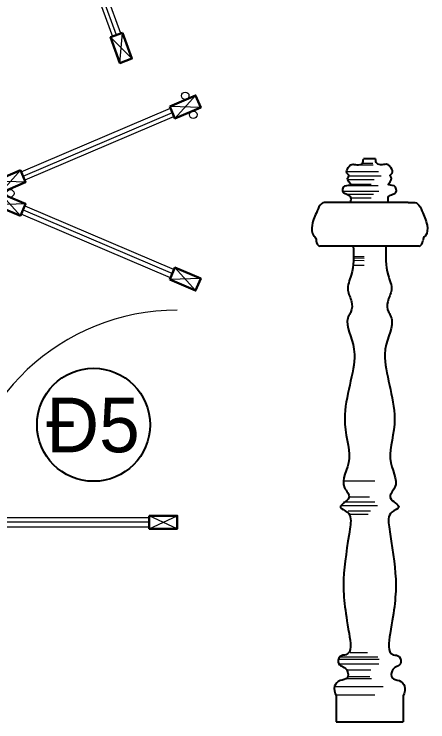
# Model space of a CAD drawing. Header units: millimetres. Extents: x -37049 to 129367, y 25385 to 90033.
# Drawn here: x 46464 to 47977, y 49720 to 52310 of the extents above; entities that cross this region are included whole.
import ezdxf
from ezdxf.enums import TextEntityAlignment as Align

# ---------------------------------------------------------------- set-up
doc = ezdxf.new("R2010")
doc.units = ezdxf.units.MM
doc.header["$MEASUREMENT"] = 0
doc.layers.add('NCHU', color=70, linetype='Continuous')
for name, color, linetype, lineweight in [('NCUA', 4, 'Continuous', 20), ('NCUAMANH', 32, 'Continuous', 9), ('NMANH2', 35, 'Continuous', 9), ('NTHAY2', 51, 'Continuous', 25)]:
    doc.layers.add(name, color=color, linetype=linetype, lineweight=lineweight)
doc.styles.add('FRANKO', font='vfranko.ttf', dxfattribs={"height": 500})

# ---------------------------------------------------------------- blocks, each defined once
blk = doc.blocks.new('A$C6F126C19')
at = {"layer": 'NMANH2'}
for p, q in [((172, 2038.5), (224.8, 2038.5)), ((186, 2044.7), (223.5, 2044.7)), ((127.3, 2013.5), (244.6, 2013.5)), ((136.6, 1998.6), (253.8, 1998.6)), ((131.5, 1984.3), (228.8, 1984.3)), ((113.6, 1942.4), (245.9, 1942.4)), ((129, 1963.1), (243.3, 1963.1)), ((143.2, 1967), (218.2, 1967)), ((125.1, 1931), (226.1, 1931)), ((143.9, 1917.7), (218.2, 1917.7)), ((191.6, 1687.6), (152.8, 1688)), ((191.9, 1701.2), (153.1, 1701.6)), ((191.8, 1696), (153.1, 1696.4)), ((191.6, 1670.1), (152.8, 1670.5)), ((230.8, 880.7), (117.4, 880.7)), ((231.6, 803.4), (116.6, 803.4)), ((211.5, 822.7), (136.7, 822.7)), ((241.3, 790.5), (106.8, 790.5)), ((214.9, 771.1), (133.2, 771.1)), ((206.2, 758.3), (141.9, 758.3)), ((241.6, 236.8), (103.6, 236.8)), ((204.1, 252.6), (141.1, 252.6)), ((247, 228.2), (98.1, 228.2)), ((245.4, 211.2), (99.7, 211.2)), ((216.8, 189.3), (128.4, 189.3)), ((219.2, 157.6), (125.9, 157.6)), ((213.2, 164.9), (132, 164.9)), ((261.7, 128.4), (83.4, 128.4)), ((231, 97.9), (88, 97.9))]:
    blk.add_line(p, q, dxfattribs=at)
at = {"layer": 'NTHAY2', "ltscale": 1000}
for p, q in [((234.1, 2059.7), (189.4, 2059.7)), ((352.9, 1900.3), (70.6, 1900.3)), ((391.8, 1740.3), (31.6, 1740.3)), ((89.1, 94.8), (89.1, 0)), ((335, 94.8), (335, 0))]:
    blk.add_line(p, q, dxfattribs=at)
at = {"layer": 'NTHAY2'}
blk.add_line((89.1, 0), (335, 0), dxfattribs=at)
at = {"layer": 'NTHAY2', "ltscale": 1000}
for centre, start, end in [((37, 1760.2), 179.4846, 254.9089), ((386.5, 1760.2), 285.0911, 0.5154)]:
    blk.add_arc(centre, 20.6, start, end, dxfattribs=at)
for points, knots in [([(141.9, 1900.3), (143.8, 1909), (147.3, 1924.5), (127.5, 1929.6), (109.9, 1937.4), (115.6, 1967.3), (157.7, 1960.5), (122.2, 1985.8), (141.4, 1998.8), (122, 2009.5), (133.3, 2028), (146.4, 2043.5), (165.8, 2036.8), (188.1, 2040.1), (189, 2053.6), (189.4, 2059.7)], [0, 0, 0, 0, 44.778993, 80.151703, 105.022686, 154.235341, 197.72659, 250.748727, 269.750189, 296.101968, 336.996669, 372.457452, 409.472028, 450.409327, 482.992951, 482.992951, 482.992951, 482.992951]), ([(281.5, 1900.3), (279.6, 1909), (276.1, 1924.5), (295.9, 1929.6), (313.6, 1937.4), (307.9, 1967.3), (265.8, 1960.5), (301.2, 1985.8), (282, 1998.8), (301.4, 2009.5), (290.2, 2028), (277, 2043.5), (257.7, 2036.8), (235.4, 2040.1), (234.5, 2053.6), (234.1, 2059.7)], [0, 0, 0, 0, 44.778993, 80.151703, 105.022686, 154.235341, 197.72659, 250.748727, 269.750189, 296.101968, 336.996669, 372.457452, 409.472028, 450.409327, 482.992951, 482.992951, 482.992951, 482.992951]), ([(70.6, 1900.3), (45.1, 1902.4), (29.9, 1893.8), (15.4, 1856.7), (0.5, 1829.5), (-1.8, 1784.6), (15.7, 1771.5), (16.4, 1763.6), (16.4, 1760.4)], [0, 0, 0, 0, 6.002944, 20.995729, 53.508907, 73.898701, 78.40458, 83.222793, 83.222793, 83.222793, 83.222793]), ([(352.9, 1900.3), (378.3, 1902.4), (393.6, 1893.8), (408.1, 1856.7), (423, 1829.5), (425.2, 1784.6), (407.7, 1771.5), (407, 1763.6), (407.1, 1760.4)], [0, 0, 0, 0, 6.002944, 20.995729, 53.508907, 73.898701, 78.40458, 83.222793, 83.222793, 83.222793, 83.222793]), ([(152.3, 1740.3), (153.6, 1705), (155.6, 1651), (123, 1582.8), (149.4, 1541.1), (148.3, 1506.3), (134, 1485.8), (122.3, 1439.3), (188.1, 1355.5), (93.8, 1118.1), (161.4, 952.5), (93.1, 875.1), (155.8, 817.4), (84.4, 786.3), (148, 766.3), (133.6, 660.4), (107, 509.4), (124.8, 391), (151.2, 242.8), (99.2, 244.3), (93.2, 209.4), (116.6, 202.3), (133, 187.7), (135.3, 154.7), (102, 154.3), (77.1, 129.4), (84.8, 107.1), (89.1, 94.8)], [0, 0, 0, 0, 211.820428, 324.288574, 413.645292, 487.911134, 516.159836, 561.857739, 768.589736, 1021.745535, 1209.879754, 1409.315034, 1488.252464, 1581.848937, 1643.68228, 1753.703458, 2138.663466, 2554.160764, 2712.483809, 2753.264542, 2805.18572, 2841.930751, 2885.157061, 2936.070228, 2990.963446, 3048.596031, 3120.596589, 3120.596589, 3120.596589, 3120.596589]), ([(271.7, 1740.3), (270.4, 1705), (268.4, 1651), (301, 1582.8), (274.7, 1541.1), (275.8, 1506.3), (290.1, 1485.8), (301.7, 1439.3), (235.9, 1355.5), (330.3, 1118.1), (262.7, 952.5), (330.9, 875.1), (268.2, 817.4), (339.7, 786.3), (276, 766.3), (290.5, 660.4), (317.1, 509.4), (299.3, 391), (272.8, 242.8), (324.9, 244.3), (330.9, 209.4), (307.4, 202.3), (291, 187.7), (288.8, 154.7), (322.1, 154.3), (347, 129.4), (339.3, 107.1), (335, 94.8)], [0, 0, 0, 0, 211.820428, 324.288574, 413.645292, 487.911134, 516.159836, 561.857739, 768.589736, 1021.745535, 1209.879754, 1409.315034, 1488.252464, 1581.848937, 1643.68228, 1753.703458, 2138.663466, 2554.160764, 2712.483809, 2753.264542, 2805.18572, 2841.930751, 2885.157061, 2936.070228, 2990.963446, 3048.596031, 3120.596589, 3120.596589, 3120.596589, 3120.596589])]:
    blk.add_open_spline(points, degree=3, knots=knots, dxfattribs=at)
blk = doc.blocks.new('A$C5E36004C')
at = {"layer": 'NCUA', "lineweight": 30}
for points in [[(640.5, 673.7), (734.7, 713.9), (753.4, 669.9), (659.2, 629.8)], [(94.2, 441), (0, 400.8), (18.7, 356.9), (112.9, 397.1)], [(94.2, 272.9), (0, 313), (18.7, 356.9), (112.9, 316.8)], [(640.5, 40.1), (734.7, 0), (753.4, 43.9), (659.2, 84.1)]]:
    blk.add_lwpolyline(points, close=True, dxfattribs=at)
at = {"layer": 'NCUA'}
for points in [[(97, 434.3), (643.3, 667.1), (656.3, 636.5), (110.1, 403.7)], [(643.3, 46.8), (97, 279.5), (110.1, 310.1), (656.3, 77.4)]]:
    blk.add_lwpolyline(points, close=True, dxfattribs=at)
for centre in [(696.7, 712.7), (726.3, 643.3), (56.7, 355.8), (27.1, 286.4)]:
    blk.add_circle(centre, 13.7, dxfattribs=at)
at = {"layer": 'NCUAMANH'}
for p, q in [((659.2, 629.8), (734.7, 713.9)), ((753.4, 669.9), (640.5, 673.7)), ((103.6, 419), (649.8, 651.8)), ((18.7, 356.9), (94.2, 441)), ((112.9, 397.1), (0, 400.8)), ((18.7, 356.9), (94.2, 272.9)), ((112.9, 316.8), (0, 313)), ((103.6, 294.8), (649.8, 62.1)), ((659.2, 84.1), (734.7, 0)), ((753.4, 43.9), (640.5, 40.1))]:
    blk.add_line(p, q, dxfattribs=at)
blk = doc.blocks.new('A$C6FE40773')
at = {"layer": 'NCUA', "lineweight": 30}
for points in [[(752.3, 696.2), (752.3, 798.6), (800, 798.6), (800, 696.2)], [(752.3, 102.4), (752.3, 0), (800, 0), (800, 102.4)]]:
    blk.add_lwpolyline(points, close=True, dxfattribs=at)
at = {"layer": 'NCUA'}
blk.add_lwpolyline([(759.5, 696.2), (759.5, 102.4), (792.8, 102.4), (792.8, 696.2)], close=True, dxfattribs=at)
for centre in [(738.4, 35.4), (813.9, 35.4)]:
    blk.add_circle(centre, 13.7, dxfattribs=at)
at = {"layer": 'NCUAMANH'}
for p, q in [((800, 696.2), (752.3, 798.6)), ((800, 798.6), (752.3, 696.2)), ((776.1, 696.2), (776.1, 102.4)), ((800, 0), (752.3, 102.4)), ((800, 102.4), (752.3, 0))]:
    blk.add_line(p, q, dxfattribs=at)
blk.add_arc((800, 798.6), 800, 180, 266.5788, dxfattribs=at)
blk = doc.blocks.new('A$C20F011E2')
at = {"layer": 'NCUA', "lineweight": 30}
for points in [[(90.1, 657.8), (55.6, 752.2), (11.6, 736.1), (46.1, 641.7)], [(289.8, 110.5), (324.3, 16.1), (280.3, 0), (245.8, 94.4)]]:
    blk.add_lwpolyline(points, close=True, dxfattribs=at)
at = {"layer": 'NCUA'}
blk.add_lwpolyline([(283.2, 108), (83.4, 655.3), (52.7, 644.1), (252.5, 96.8)], close=True, dxfattribs=at)
at = {"layer": 'NCUAMANH'}
for p, q in [((46.1, 641.7), (55.6, 752.2)), ((11.6, 736.1), (90.1, 657.8)), ((267.8, 102.4), (68.1, 649.7)), ((280.3, 0), (289.8, 110.5)), ((245.8, 94.4), (324.3, 16.1))]:
    blk.add_line(p, q, dxfattribs=at)
for centre in [(87, 709.8), (14.9, 683.5)]:
    blk.add_circle(centre, 14.9, dxfattribs=at)
blk.add_arc((280.3, 0), 785, 89.9594, 106.6311, dxfattribs=at)

msp = doc.modelspace()

# ---------------------------------------------------------------- linework, layer by layer
at = {"layer": 'NCHU', "ltscale": 0.75}
msp.add_circle((46754.2, 50807.2), 206.8, dxfattribs=at)

# ---------------------------------------------------------------- block references
at = {"layer": 'NCUA'}
for name, p, rotation in [('A$C20F011E2', (46570.5, 52131.1), 359.9999999999985), ('A$C5E36004C', (46392.8, 51298.5), 359.9999999999985), ('A$C6FE40773', (46261.8, 51226.8), 270)]:
    msp.add_blockref(name, p, dxfattribs=dict(at, rotation=rotation))
at = {"layer": 'NTHAY2', "rotation": 359.9999999999985}
msp.add_blockref('A$C6F126C19', (47552, 49720.2), dxfattribs=at)

# ---------------------------------------------------------------- texts
at = {"layer": 'NCHU', "ltscale": 0.75, "style": 'FRANKO'}
msp.add_text('Ñ5', height=200, dxfattribs=at).set_placement((46752.2, 50805.3), align=Align.MIDDLE)

doc.saveas('drawing.dxf')
